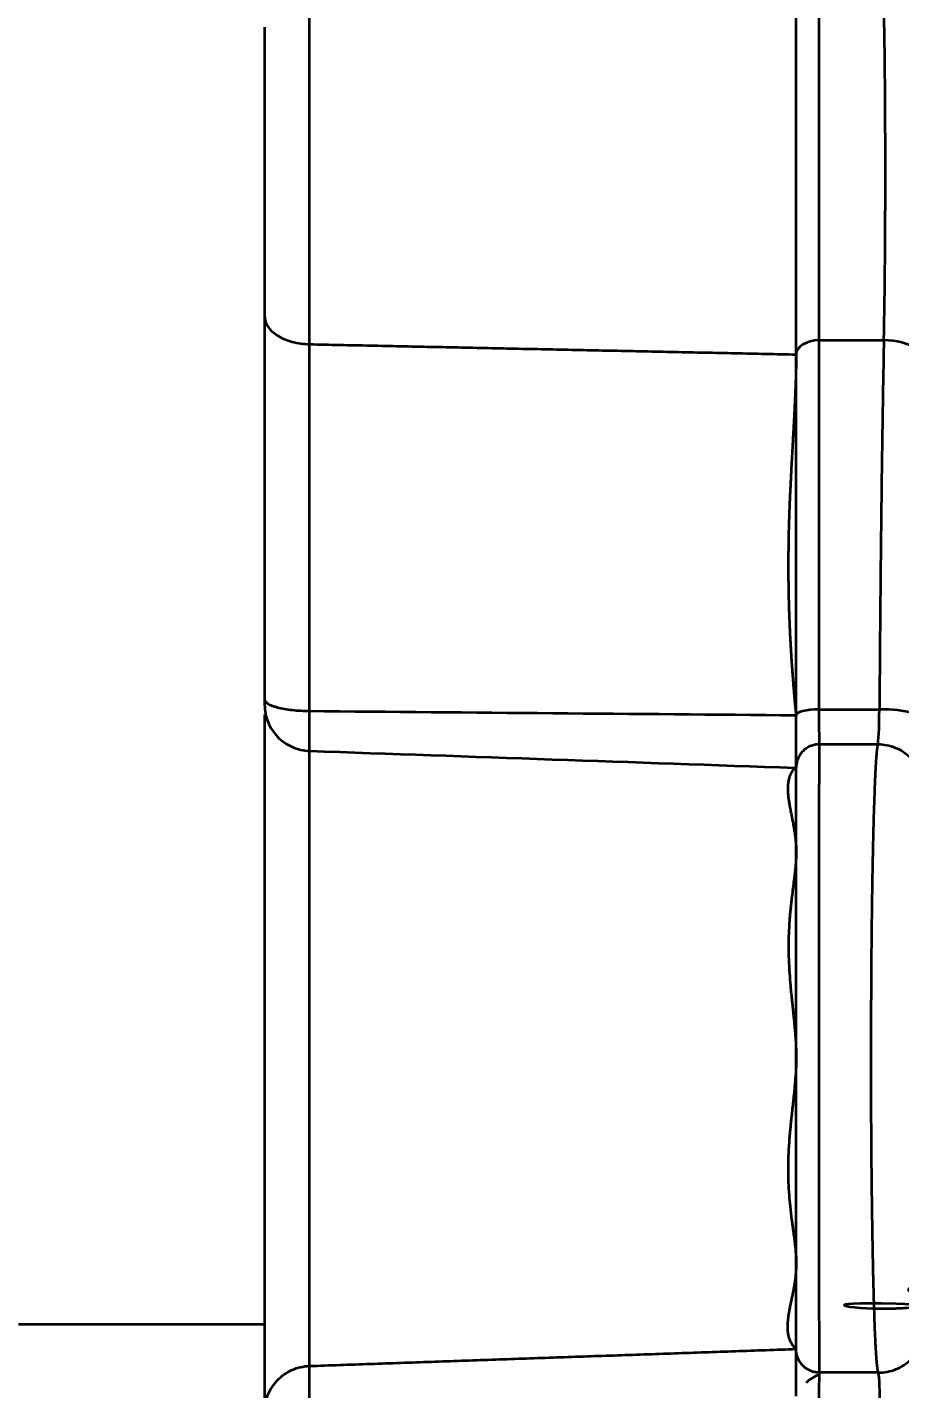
# Model space of a CAD drawing. Header units: millimetres. Extents: x 83 to 1196, y -164 to 735.
# Drawn here: x 161.87 to 180.67, y 34.81 to 64.16 of the extents above; entities that cross this region are included whole.
import ezdxf

# ---------------------------------------------------------------- set-up
doc = ezdxf.new("R2010")
doc.units = ezdxf.units.MM
doc.layers.add('1', color=7, linetype='Continuous', true_color=0xffffff)
doc.layers.add('dim', color=82, linetype='Continuous', lineweight=9)
doc.styles.get("Standard").update_dxf_attribs({"font": ''})
doc.styles.get('Standard').set_extended_font_data('Microsoft YaHei')
doc.dimstyles.get("Standard").update_dxf_attribs({"dimscale": 4, "dimtxt": 0.18, "dimasz": 0.18, "dimexe": 0.18, "dimexo": 0.0625, "dimgap": 0.09, "dimtad": 0, "dimzin": 0, "dimdsep": 46, "dimtxsty": 'Standard', "dimcen": 0.09, "dimadec": 0, "dimazin": 0, "dimtfac": 1, "dimtofl": 0, "dimtmove": 0, "dimatfit": 3, "dimfxl": 0, "dimtolj": 1, "dimtzin": 0, "dimarcsym": 0})

# ---------------------------------------------------------------- blocks, each defined once
blk = doc.blocks.new('*D5')
at = {"layer": 'Defpoints', "color": 0, "lineweight": 18, "transparency": 16777216}
for p in [(168.421, 176.041), (89.854, -63.959), (168.421, -63.959)]:
    blk.add_point(p, dxfattribs=at)
at = {"layer": 'dim', "color": 0, "lineweight": -2, "transparency": 16777216}
for p, q in [((166.422, 176.041), (87.855, 176.041)), ((89.854, 168.041), (89.854, 87.807)), ((89.854, -55.959), (89.854, 24.275)), ((166.422, -63.959), (87.855, -63.959))]:
    blk.add_line(p, q, dxfattribs=at)
at = {"layer": 'dim', "color": 0, "lineweight": 18, "transparency": 16777216}
for points in [[(88.521, 168.041), (91.188, 168.041), (89.854, 176.041)], [(88.521, -55.959), (91.188, -55.959), (89.854, -63.959)]]:
    blk.add_solid(points, dxfattribs=at)
at = {"layer": 'dim', "color": 0, "lineweight": 18, "transparency": 16777216, "insert": (89.854, 56.041), "char_height": 10, "attachment_point": 5, "rotation": 90}
blk.add_mtext('\\A1;240.00{\\H6;\\S-0.10^ -0.15;}', dxfattribs=at)

msp = doc.modelspace()

# ---------------------------------------------------------------- linework, layer by layer
at = {"layer": '1', "color": 7, "linetype": 'Continuous', "lineweight": 35}
for p, q in [((178.941, 48.705), (180.197, 48.705)), ((166.984, 36.202), (161.684, 36.202)), ((180.21, 35.162), (178.941, 35.162))]:
    msp.add_line(p, q, dxfattribs=at)
for centre, major_axis, ratio, start_param, end_param in [((180.19, 61.041), (0, 6.03), 0.028507, 4.066592, 5.358186), ((178.942, 57.109), (-0.503, 0), 0.601863, 4.722145, 6.283185), ((180.337, 56.807), (1.005, -0.02), 0.601665, 0.032778, 1.592424), ((178.942, 49.332), (-0.503, 0), 0.247698, 4.724225, 6.283185), ((180.193, 49.706), (0, 1.005), 0.040142, 3.227558, 4.462117), ((180.244, 49.208), (1.005, -0.007), 0.247619, 0.027022, 1.584291), ((180.209, 34.157), (0, 1.005), 0.040142, 5.045315, 6.275828)]:
    msp.add_ellipse(centre, major_axis=major_axis, ratio=ratio, start_param=start_param, end_param=end_param, dxfattribs=at)
for points, knots in [([(178.439, 57.106), (178.439, 58.232), (178.439, 59.63), (178.439, 62.451), (178.439, 63.85), (178.439, 64.976)], [0, 0, 0, 0, 0.500049, 0.500049, 1, 1, 1, 1]), ([(167.95, 57.326), (167.95, 57.461), (167.95, 57.598), (167.95, 57.879), (167.95, 58.166), (167.95, 58.466), (167.95, 58.695), (167.95, 58.773), (167.95, 58.929), (167.95, 59.008), (167.95, 59.245), (167.95, 59.564), (167.95, 60.049), (167.95, 60.377), (167.95, 60.625), (167.95, 60.75), (167.95, 60.875), (167.95, 60.958), (167.95, 61), (167.95, 61.209), (167.95, 61.376), (167.95, 61.706), (167.95, 62.034), (167.95, 62.519), (167.95, 62.838), (167.95, 63.036), (167.95, 63.076), (167.95, 63.155), (167.95, 63.272), (167.95, 63.388), (167.95, 63.617), (167.95, 63.916), (167.95, 64.204), (167.95, 64.484), (167.95, 64.622), (167.95, 64.756)], [0, 0, 0, 0, 0.0625, 0.0625, 0.125, 0.1875, 0.1875, 0.21875, 0.21875, 0.25, 0.25, 0.3125, 0.375, 0.4375, 0.4375, 0.46875, 0.484375, 0.484375, 0.5, 0.5, 0.5625, 0.5625, 0.625, 0.6875, 0.75, 0.75, 0.765625, 0.765625, 0.78125, 0.8125, 0.8125, 0.875, 0.9375, 0.9375, 1, 1, 1, 1]), ([(178.937, 57.412), (178.936, 57.588), (178.936, 57.965), (178.936, 58.596), (178.936, 59.306), (178.935, 60.085), (178.935, 60.897), (178.935, 61.707), (178.936, 62.482), (178.936, 63.224), (178.936, 63.961), (178.936, 64.433), (178.937, 64.67)], [0, 0, 0, 0, 0.084941, 0.174792, 0.27321, 0.376354, 0.481729, 0.586737, 0.687772, 0.784594, 0.885645, 1, 1, 1, 1]), ([(166.984, 64.157), (166.984, 64.045), (166.984, 63.929), (166.984, 63.694), (166.984, 63.453), (166.984, 63.202), (166.984, 63.01), (166.984, 62.913), (166.984, 62.815), (166.984, 62.749), (166.984, 62.715), (166.984, 62.549), (166.984, 62.282), (166.984, 61.875), (166.984, 61.6), (166.984, 61.323), (166.984, 61.184), (166.984, 61.008), (166.984, 60.973), (166.984, 60.903), (166.984, 60.798), (166.984, 60.694), (166.984, 60.486), (166.984, 60.211), (166.984, 59.804), (166.984, 59.537), (166.984, 59.338), (166.984, 59.272), (166.984, 59.141), (166.984, 59.076), (166.984, 58.884), (166.984, 58.632), (166.984, 58.391), (166.984, 58.156), (166.984, 58.04), (166.984, 57.928)], [0, 0, 0, 0, 0.0625, 0.0625, 0.125, 0.1875, 0.1875, 0.21875, 0.234375, 0.234375, 0.25, 0.25, 0.3125, 0.375, 0.4375, 0.4375, 0.5, 0.5, 0.515625, 0.515625, 0.53125, 0.5625, 0.5625, 0.625, 0.6875, 0.75, 0.75, 0.78125, 0.78125, 0.8125, 0.8125, 0.875, 0.9375, 0.9375, 1, 1, 1, 1]), ([(166.984, 57.927), (166.985, 57.888), (166.991, 57.85), (167.015, 57.775), (167.034, 57.738), (167.082, 57.667), (167.112, 57.632), (167.181, 57.568), (167.221, 57.538), (167.31, 57.483), (167.359, 57.457), (167.464, 57.413), (167.52, 57.394), (167.637, 57.363), (167.697, 57.351), (167.822, 57.333), (167.886, 57.328), (167.95, 57.326)], [0, 0, 0, 0, 0.125, 0.125, 0.25, 0.25, 0.375, 0.375, 0.5, 0.5, 0.625, 0.625, 0.75, 0.75, 0.875, 0.875, 1, 1, 1, 1]), ([(166.984, 57.927), (166.984, 57.621), (166.984, 57.309), (166.984, 56.833), (166.984, 56.672), (166.984, 56.349), (166.984, 56.185), (166.984, 55.362), (166.984, 54.685), (166.984, 53.642), (166.984, 53.291), (166.984, 52.584), (166.984, 51.869), (166.984, 51.143), (166.984, 50.594), (166.984, 50.41), (166.984, 50.042), (166.984, 49.857), (166.984, 49.672)], [0, 0, 0, 0, 0.125, 0.125, 0.1875, 0.1875, 0.25, 0.25, 0.5, 0.5, 0.625, 0.625, 0.75, 0.875, 0.875, 0.9375, 0.9375, 1, 1, 1, 1]), ([(167.95, 49.422), (167.95, 49.601), (167.95, 49.779), (167.95, 50.134), (167.95, 50.311), (167.95, 50.839), (167.95, 51.538), (167.95, 52.223), (167.95, 52.902), (167.95, 53.238), (167.95, 54.236), (167.95, 54.883), (167.95, 55.668), (167.95, 55.824), (167.95, 56.132), (167.95, 56.285), (167.95, 56.738), (167.95, 57.035), (167.95, 57.325)], [0, 0, 0, 0, 0.0625, 0.0625, 0.125, 0.125, 0.25, 0.375, 0.375, 0.5, 0.5, 0.75, 0.75, 0.8125, 0.8125, 0.875, 0.875, 1, 1, 1, 1]), ([(178.936, 49.457), (178.936, 50.17), (178.936, 50.874), (178.936, 51.915), (178.936, 52.259), (178.936, 52.942), (178.936, 53.28), (178.936, 54.283), (178.936, 54.937), (178.936, 55.889), (178.936, 56.202), (178.937, 56.815), (178.937, 57.117), (178.937, 57.412)], [0, 0, 0, 0, 0.25, 0.25, 0.375, 0.375, 0.5, 0.5, 0.75, 0.75, 0.875, 0.875, 1, 1, 1, 1]), ([(180.327, 57.412), (180.322, 57.112), (180.316, 56.808), (180.306, 56.19), (180.301, 55.877), (180.286, 54.926), (180.278, 54.275), (180.266, 53.277), (180.262, 52.941), (180.255, 52.261), (180.252, 51.918), (180.247, 51.397), (180.246, 51.223), (180.243, 50.96), (180.243, 50.872), (180.241, 50.696), (180.238, 50.255), (180.235, 49.812), (180.232, 49.457)], [0, 0, 0, 0, 0.125, 0.125, 0.25, 0.25, 0.5, 0.5, 0.625, 0.625, 0.75, 0.75, 0.8125, 0.8125, 0.84375, 0.84375, 0.875, 1, 1, 1, 1]), ([(178.439, 57.106), (178.439, 57.09), (178.439, 57.059), (178.439, 57.01), (178.438, 56.96), (178.437, 56.909), (178.436, 56.855), (178.435, 56.8), (178.434, 56.743), (178.432, 56.684), (178.431, 56.623), (178.429, 56.561), (178.426, 56.496), (178.424, 56.43), (178.421, 56.362), (178.419, 56.292), (178.416, 56.221), (178.412, 56.147), (178.409, 56.071), (178.405, 55.994), (178.401, 55.915), (178.397, 55.833), (178.393, 55.75), (178.389, 55.665), (178.384, 55.578), (178.379, 55.489), (178.374, 55.398), (178.367, 55.277), (178.359, 55.13), (178.349, 54.958), (178.34, 54.793), (178.332, 54.633), (178.324, 54.48), (178.317, 54.333), (178.31, 54.193), (178.304, 54.059), (178.298, 53.932), (178.293, 53.811), (178.289, 53.697), (178.285, 53.59), (178.282, 53.49), (178.278, 53.358), (178.274, 53.191), (178.271, 52.989), (178.269, 52.786), (178.268, 52.585), (178.268, 52.385), (178.27, 52.185), (178.273, 51.986), (178.277, 51.788), (178.283, 51.591), (178.289, 51.42), (178.295, 51.273), (178.3, 51.151), (178.306, 51.027), (178.313, 50.903), (178.32, 50.778), (178.328, 50.651), (178.336, 50.524), (178.345, 50.395), (178.354, 50.265), (178.364, 50.135), (178.374, 50.003), (178.385, 49.871), (178.397, 49.737), (178.409, 49.602), (178.422, 49.466), (178.43, 49.376), (178.435, 49.33)], [0, 0, 0, 0, 0.006686, 0.013606, 0.020761, 0.028152, 0.035777, 0.043636, 0.051731, 0.060061, 0.068627, 0.077427, 0.086462, 0.095733, 0.105239, 0.11498, 0.124956, 0.135168, 0.145615, 0.156298, 0.167215, 0.178369, 0.189757, 0.201381, 0.213241, 0.225336, 0.237667, 0.250233, 0.274064, 0.29698, 0.318979, 0.340062, 0.360229, 0.379479, 0.397814, 0.415232, 0.431734, 0.447321, 0.461991, 0.475746, 0.488585, 0.500508, 0.526425, 0.552132, 0.57763, 0.602919, 0.628001, 0.652876, 0.677545, 0.702009, 0.726269, 0.750327, 0.765189, 0.780149, 0.795208, 0.810365, 0.82562, 0.840975, 0.856428, 0.871981, 0.887633, 0.903385, 0.919236, 0.935188, 0.95124, 0.967393, 0.983646, 1, 1, 1, 1]), ([(178.439, 49.33), (178.439, 50.03), (178.439, 50.721), (178.439, 52.08), (178.439, 52.747), (178.439, 54.052), (178.439, 54.689), (178.439, 55.926), (178.439, 56.527), (178.439, 57.106)], [0, 0, 0, 0, 0.25, 0.25, 0.5, 0.5, 0.75, 0.75, 1, 1, 1, 1]), ([(166.984, 49.672), (166.984, 49.665), (166.984, 49.65), (166.984, 49.635), (166.984, 49.622), (166.984, 49.615), (166.984, 49.606), (166.984, 49.603), (166.984, 49.597), (166.984, 49.595), (166.984, 49.587), (166.984, 49.583), (166.984, 49.575), (166.984, 49.571), (166.984, 49.565), (166.984, 49.563), (166.984, 49.559), (166.984, 49.558), (166.984, 49.557)], [0, 0, 0, 0, 0.125, 0.25, 0.25, 0.375, 0.375, 0.4375, 0.4375, 0.5, 0.5, 0.625, 0.625, 0.75, 0.75, 0.875, 0.875, 1, 1, 1, 1]), ([(166.984, 49.672), (166.984, 49.656), (166.991, 49.64), (167.015, 49.609), (167.033, 49.593), (167.081, 49.564), (167.111, 49.549), (167.18, 49.523), (167.22, 49.51), (167.309, 49.487), (167.358, 49.476), (167.463, 49.458), (167.519, 49.45), (167.636, 49.437), (167.697, 49.432), (167.822, 49.425), (167.886, 49.423), (167.95, 49.422)], [0, 0, 0, 0, 0.125, 0.125, 0.25, 0.25, 0.375, 0.375, 0.5, 0.5, 0.625, 0.625, 0.75, 0.75, 0.875, 0.875, 1, 1, 1, 1]), ([(166.984, 49.556), (166.985, 49.492), (166.991, 49.428), (167.015, 49.303), (167.034, 49.242), (167.082, 49.124), (167.111, 49.067), (167.181, 48.96), (167.221, 48.91), (167.31, 48.819), (167.359, 48.777), (167.464, 48.704), (167.52, 48.673), (167.636, 48.621), (167.697, 48.601), (167.822, 48.572), (167.886, 48.564), (167.95, 48.562)], [0, 0, 0, 0, 0.125, 0.125, 0.25, 0.25, 0.375, 0.375, 0.5, 0.5, 0.625, 0.625, 0.75, 0.75, 0.875, 0.875, 1, 1, 1, 1]), ([(166.984, 49.347), (166.984, 49.343), (166.984, 49.339), (166.984, 49.32), (166.984, 49.303), (166.984, 49.219), (166.984, 49.141), (166.984, 48.964), (166.984, 48.866), (166.984, 48.649), (166.984, 48.53), (166.984, 48.368), (166.984, 48.335), (166.984, 48.268), (166.984, 48.234), (166.984, 48.129), (166.984, 48.057), (166.984, 47.836), (166.984, 47.679), (166.984, 47.35), (166.984, 47.177), (166.984, 46.905), (166.984, 46.812), (166.984, 46.669), (166.984, 46.621), (166.984, 46.524), (166.984, 46.475), (166.984, 46.227), (166.984, 46.023), (166.984, 45.605), (166.984, 45.178), (166.984, 44.73), (166.984, 44.444), (166.984, 44.387), (166.984, 44.271), (166.984, 44.213), (166.984, 44.037), (166.984, 43.92), (166.984, 43.567), (166.984, 43.094), (166.984, 42.615), (166.984, 42.133), (166.984, 41.89), (166.984, 41.585), (166.984, 41.524), (166.984, 41.402), (166.984, 41.22), (166.984, 41.04), (166.984, 40.68), (166.984, 40.206), (166.984, 39.741), (166.984, 39.396), (166.984, 39.282), (166.984, 39.112), (166.984, 39.055), (166.984, 38.942), (166.984, 38.886), (166.984, 38.609), (166.984, 38.176), (166.984, 37.767), (166.984, 37.37), (166.984, 37.178), (166.984, 36.945), (166.984, 36.899), (166.984, 36.808), (166.984, 36.673), (166.984, 36.543), (166.984, 36.291), (166.984, 36.132), (166.984, 35.832), (166.984, 35.692), (166.984, 35.494), (166.984, 35.43), (166.984, 35.338), (166.984, 35.307), (166.984, 35.248), (166.984, 35.219), (166.984, 35.078), (166.984, 34.976), (166.984, 34.792), (166.984, 34.711), (166.984, 34.584), (166.984, 34.534), (166.984, 34.491)], [0, 0, 0, 0, 0.002276, 0.002276, 0.011167, 0.011167, 0.046729, 0.046729, 0.082292, 0.082292, 0.117854, 0.117854, 0.126745, 0.126745, 0.135635, 0.135635, 0.153417, 0.153417, 0.188979, 0.188979, 0.224542, 0.224542, 0.242323, 0.242323, 0.251214, 0.251214, 0.260104, 0.260104, 0.295667, 0.295667, 0.331229, 0.366792, 0.366792, 0.375682, 0.375682, 0.384573, 0.384573, 0.402354, 0.402354, 0.437917, 0.473479, 0.473479, 0.509042, 0.509042, 0.517932, 0.517932, 0.526823, 0.544604, 0.544604, 0.580167, 0.615729, 0.615729, 0.633511, 0.633511, 0.642401, 0.642401, 0.651292, 0.651292, 0.686854, 0.722417, 0.722417, 0.757979, 0.757979, 0.76687, 0.76687, 0.775761, 0.793542, 0.793542, 0.829104, 0.829104, 0.864667, 0.864667, 0.882448, 0.882448, 0.891339, 0.891339, 0.900229, 0.900229, 0.935792, 0.935792, 0.971355, 0.971355, 1, 1, 1, 1]), ([(167.95, 48.562), (167.95, 48.563), (167.95, 48.565), (167.95, 48.569), (167.95, 48.572), (167.95, 48.58), (167.95, 48.586), (167.95, 48.6), (167.95, 48.607), (167.95, 48.624), (167.95, 48.633), (167.95, 48.653), (167.95, 48.663), (167.95, 48.686), (167.95, 48.698), (167.95, 48.725), (167.95, 48.74), (167.95, 48.773), (167.95, 48.792), (167.95, 48.825), (167.95, 48.836), (167.95, 48.862), (167.95, 48.877), (167.95, 48.895), (167.95, 48.897), (167.95, 48.901), (167.95, 48.907), (167.95, 48.92), (167.95, 48.931), (167.95, 48.952), (167.95, 48.966), (167.95, 49.006), (167.95, 49.031), (167.95, 49.069), (167.95, 49.081), (167.95, 49.105), (167.95, 49.117), (167.95, 49.153), (167.95, 49.177), (167.95, 49.224), (167.95, 49.248), (167.95, 49.296), (167.95, 49.32), (167.95, 49.37), (167.95, 49.396), (167.95, 49.423)], [0, 0, 0, 0, 0.03125, 0.03125, 0.0625, 0.0625, 0.125, 0.125, 0.1875, 0.1875, 0.25, 0.25, 0.3125, 0.3125, 0.375, 0.375, 0.4375, 0.4375, 0.5, 0.5, 0.53125, 0.53125, 0.5625, 0.5625, 0.566406, 0.566406, 0.570313, 0.578125, 0.59375, 0.59375, 0.625, 0.625, 0.6875, 0.6875, 0.71875, 0.71875, 0.75, 0.75, 0.8125, 0.8125, 0.875, 0.875, 0.9375, 0.9375, 1, 1, 1, 1]), ([(178.439, 48.196), (178.439, 48.203), (178.439, 48.215), (178.439, 48.253), (178.439, 48.277), (178.439, 48.337), (178.439, 48.372), (178.439, 48.454), (178.439, 48.5), (178.439, 48.6), (178.439, 48.655), (178.439, 48.773), (178.439, 48.836), (178.439, 48.968), (178.439, 49.038), (178.439, 49.181), (178.439, 49.255), (178.439, 49.331)], [0, 0, 0, 0, 0.125, 0.125, 0.25, 0.25, 0.375, 0.375, 0.5, 0.5, 0.625, 0.625, 0.75, 0.75, 0.875, 0.875, 1, 1, 1, 1]), ([(178.941, 48.705), (178.941, 48.71), (178.94, 48.73), (178.939, 48.787), (178.938, 48.858), (178.938, 48.938), (178.937, 49.023), (178.937, 49.115), (178.936, 49.215), (178.936, 49.329), (178.936, 49.413), (178.936, 49.457)], [0, 0, 0, 0, 0.147129, 0.279504, 0.397648, 0.50325, 0.600567, 0.694224, 0.788847, 0.889136, 1, 1, 1, 1]), ([(167.95, 35.306), (167.95, 35.308), (167.95, 35.32), (167.95, 35.354), (167.95, 35.368), (167.95, 35.392), (167.95, 35.401), (167.95, 35.42), (167.95, 35.43), (167.95, 35.483), (167.95, 35.536), (167.95, 35.659), (167.95, 35.729), (167.95, 35.888), (167.95, 35.977), (167.95, 36.1), (167.95, 36.125), (167.95, 36.176), (167.95, 36.203), (167.95, 36.283), (167.95, 36.338), (167.95, 36.51), (167.95, 36.633), (167.95, 36.893), (167.95, 37.031), (167.95, 37.25), (167.95, 37.325), (167.95, 37.441), (167.95, 37.48), (167.95, 37.56), (167.95, 37.6), (167.95, 37.802), (167.95, 37.97), (167.95, 38.315), (167.95, 38.67), (167.95, 39.046), (167.95, 39.288), (167.95, 39.336), (167.95, 39.434), (167.95, 39.484), (167.95, 39.632), (167.95, 39.731), (167.95, 40.031), (167.95, 40.435), (167.95, 40.847), (167.95, 41.159), (167.95, 41.264), (167.95, 41.422), (167.95, 41.475), (167.95, 41.581), (167.95, 41.634), (167.95, 41.899), (167.95, 42.11), (167.95, 42.529), (167.95, 42.945), (167.95, 43.357), (167.95, 43.663), (167.95, 43.765), (167.95, 43.918), (167.95, 43.968), (167.95, 44.069), (167.95, 44.119), (167.95, 44.367), (167.95, 44.756), (167.95, 45.128), (167.95, 45.491), (167.95, 45.668), (167.95, 45.884), (167.95, 45.926), (167.95, 46.011), (167.95, 46.136), (167.95, 46.257), (167.95, 46.494), (167.95, 46.645), (167.95, 46.931), (167.95, 47.066), (167.95, 47.259), (167.95, 47.321), (167.95, 47.412), (167.95, 47.442), (167.95, 47.5), (167.95, 47.529), (167.95, 47.669), (167.95, 47.772), (167.95, 47.961), (167.95, 48.046), (167.95, 48.2), (167.95, 48.267), (167.95, 48.341), (167.95, 48.355), (167.95, 48.382), (167.95, 48.421), (167.95, 48.454), (167.95, 48.512), (167.95, 48.541), (167.95, 48.56)], [0, 0, 0, 0, 0.03125, 0.03125, 0.046875, 0.046875, 0.054687, 0.054687, 0.0625, 0.0625, 0.09375, 0.09375, 0.125, 0.125, 0.15625, 0.15625, 0.164062, 0.164062, 0.171875, 0.171875, 0.1875, 0.1875, 0.21875, 0.21875, 0.25, 0.25, 0.265625, 0.265625, 0.273437, 0.273437, 0.28125, 0.28125, 0.3125, 0.3125, 0.34375, 0.375, 0.375, 0.382812, 0.382812, 0.390625, 0.390625, 0.40625, 0.40625, 0.4375, 0.46875, 0.46875, 0.484375, 0.484375, 0.492187, 0.492187, 0.5, 0.5, 0.53125, 0.53125, 0.5625, 0.59375, 0.59375, 0.609375, 0.609375, 0.617188, 0.617188, 0.625, 0.625, 0.65625, 0.6875, 0.6875, 0.71875, 0.71875, 0.726563, 0.726563, 0.734375, 0.75, 0.75, 0.78125, 0.78125, 0.8125, 0.8125, 0.828125, 0.828125, 0.835938, 0.835938, 0.84375, 0.84375, 0.875, 0.875, 0.90625, 0.90625, 0.9375, 0.9375, 0.945312, 0.945312, 0.953125, 0.96875, 0.96875, 1, 1, 1, 1]), ([(178.941, 48.705), (178.906, 48.705), (178.871, 48.701), (178.804, 48.687), (178.772, 48.676), (178.711, 48.65), (178.682, 48.634), (178.63, 48.598), (178.607, 48.579), (178.565, 48.537), (178.545, 48.514), (178.51, 48.462), (178.494, 48.434), (178.467, 48.373), (178.457, 48.34), (178.443, 48.273), (178.439, 48.239), (178.439, 48.204)], [0, 0, 0, 0, 0.125, 0.125, 0.25, 0.25, 0.375, 0.375, 0.5, 0.5, 0.625, 0.625, 0.75, 0.75, 0.875, 0.875, 1, 1, 1, 1]), ([(178.941, 35.162), (178.941, 35.162), (178.941, 35.163), (178.941, 35.163), (178.941, 35.164), (178.941, 35.166), (178.941, 35.167), (178.941, 35.169), (178.941, 35.171), (178.941, 35.173), (178.941, 35.176), (178.941, 35.178), (178.941, 35.181), (178.941, 35.185), (178.941, 35.188), (178.941, 35.192), (178.941, 35.196), (178.941, 35.2), (178.941, 35.205), (178.941, 35.21), (178.941, 35.215), (178.941, 35.22), (178.941, 35.226), (178.941, 35.232), (178.941, 35.238), (178.941, 35.244), (178.94, 35.251), (178.94, 35.258), (178.94, 35.265), (178.94, 35.272), (178.94, 35.28), (178.94, 35.288), (178.94, 35.296), (178.94, 35.305), (178.94, 35.313), (178.94, 35.322), (178.94, 35.331), (178.94, 35.341), (178.94, 35.351), (178.94, 35.36), (178.94, 35.371), (178.94, 35.381), (178.94, 35.392), (178.94, 35.403), (178.94, 35.414), (178.94, 35.425), (178.94, 35.437), (178.94, 35.449), (178.94, 35.461), (178.94, 35.474), (178.94, 35.487), (178.939, 35.499), (178.939, 35.513), (178.939, 35.526), (178.939, 35.54), (178.939, 35.554), (178.939, 35.568), (178.939, 35.582), (178.939, 35.597), (178.939, 35.612), (178.939, 35.627), (178.939, 35.642), (178.939, 35.658), (178.939, 35.674), (178.939, 35.69), (178.939, 35.706), (178.939, 35.723), (178.939, 35.74), (178.939, 35.757), (178.939, 35.774), (178.939, 35.792), (178.939, 35.81), (178.939, 35.828), (178.939, 35.846), (178.938, 35.864), (178.938, 35.883), (178.938, 35.902), (178.938, 35.921), (178.938, 35.941), (178.938, 35.96), (178.938, 35.98), (178.938, 36), (178.938, 36.021), (178.938, 36.041), (178.938, 36.062), (178.938, 36.083), (178.938, 36.185), (178.937, 36.382), (178.937, 36.698), (178.937, 37.045), (178.937, 37.421), (178.937, 37.791), (178.937, 38.144), (178.936, 38.475), (178.936, 38.818), (178.936, 39.203), (178.936, 39.801), (178.935, 40.467), (178.935, 41.158), (178.935, 41.639), (178.935, 42.101), (178.935, 42.56), (178.935, 43.079), (178.936, 43.74), (178.936, 44.507), (178.936, 45.333), (178.936, 46.097), (178.936, 46.639), (178.936, 47.034), (178.937, 47.343), (178.937, 47.706), (178.938, 47.994), (178.939, 48.197), (178.939, 48.318), (178.939, 48.416), (178.94, 48.494), (178.94, 48.555), (178.94, 48.601), (178.94, 48.636), (178.941, 48.661), (178.941, 48.679), (178.941, 48.691), (178.941, 48.699), (178.941, 48.703), (178.941, 48.705)], [0, 0, 0, 0, 0.002031, 0.004061, 0.006092, 0.008123, 0.010153, 0.012184, 0.014215, 0.016246, 0.018276, 0.020307, 0.022338, 0.024368, 0.026399, 0.02843, 0.03046, 0.032491, 0.034522, 0.036553, 0.038583, 0.040614, 0.042645, 0.044675, 0.046706, 0.048737, 0.050767, 0.052798, 0.054829, 0.05686, 0.05889, 0.060921, 0.062952, 0.064982, 0.067013, 0.069044, 0.071074, 0.073105, 0.075136, 0.077166, 0.079197, 0.081228, 0.083259, 0.085289, 0.08732, 0.089351, 0.091381, 0.093412, 0.095443, 0.097473, 0.099504, 0.101535, 0.103565, 0.105596, 0.107627, 0.109658, 0.111688, 0.113719, 0.11575, 0.11778, 0.119811, 0.121842, 0.123872, 0.125903, 0.127934, 0.129964, 0.131995, 0.134026, 0.136057, 0.138087, 0.140118, 0.142149, 0.144179, 0.14621, 0.148241, 0.150271, 0.152302, 0.154333, 0.156363, 0.158394, 0.160425, 0.162456, 0.164486, 0.166517, 0.168548, 0.170578, 0.172609, 0.197887, 0.223165, 0.248443, 0.273721, 0.298999, 0.317951, 0.336903, 0.355854, 0.374806, 0.398966, 0.449415, 0.474629, 0.500296, 0.519441, 0.54165, 0.566921, 0.595254, 0.639539, 0.683823, 0.728108, 0.772393, 0.788498, 0.811784, 0.842247, 0.879884, 0.897356, 0.913472, 0.928231, 0.941634, 0.953679, 0.964367, 0.973699, 0.981673, 0.988291, 0.993551, 0.997454, 1, 1, 1, 1]), ([(180.197, 48.704), (180.196, 48.703), (180.196, 48.701), (180.195, 48.697), (180.194, 48.693), (180.193, 48.688), (180.192, 48.684), (180.191, 48.679), (180.19, 48.674), (180.189, 48.668), (180.188, 48.663), (180.187, 48.657), (180.186, 48.651), (180.185, 48.644), (180.184, 48.638), (180.183, 48.631), (180.182, 48.624), (180.181, 48.616), (180.18, 48.609), (180.179, 48.601), (180.178, 48.593), (180.177, 48.584), (180.176, 48.576), (180.175, 48.567), (180.174, 48.558), (180.173, 48.548), (180.172, 48.539), (180.171, 48.529), (180.17, 48.519), (180.169, 48.509), (180.169, 48.498), (180.168, 48.487), (180.167, 48.476), (180.166, 48.465), (180.165, 48.454), (180.164, 48.442), (180.163, 48.43), (180.162, 48.418), (180.161, 48.405), (180.16, 48.392), (180.159, 48.38), (180.158, 48.366), (180.157, 48.353), (180.156, 48.339), (180.155, 48.325), (180.155, 48.311), (180.154, 48.297), (180.153, 48.282), (180.152, 48.268), (180.151, 48.253), (180.15, 48.237), (180.149, 48.222), (180.148, 48.206), (180.147, 48.19), (180.146, 48.174), (180.146, 48.157), (180.145, 48.141), (180.144, 48.124), (180.143, 48.107), (180.142, 48.089), (180.141, 48.072), (180.14, 48.054), (180.139, 48.036), (180.139, 48.018), (180.138, 47.999), (180.137, 47.98), (180.136, 47.962), (180.135, 47.942), (180.134, 47.923), (180.133, 47.903), (180.133, 47.884), (180.132, 47.864), (180.131, 47.843), (180.13, 47.823), (180.129, 47.802), (180.129, 47.781), (180.125, 47.683), (180.118, 47.489), (180.108, 47.169), (180.098, 46.796), (180.088, 46.368), (180.079, 45.894), (180.071, 45.351), (180.062, 44.711), (180.055, 43.924), (180.049, 42.987), (180.047, 42.226), (180.047, 41.715), (180.048, 41.341), (180.049, 40.826), (180.053, 40.169), (180.058, 39.577), (180.064, 39.037), (180.071, 38.534), (180.079, 38.016), (180.088, 37.52), (180.099, 37.052), (180.111, 36.618), (180.124, 36.211), (180.135, 35.961), (180.141, 35.83), (180.143, 35.797), (180.144, 35.765), (180.146, 35.734), (180.148, 35.704), (180.149, 35.674), (180.151, 35.646), (180.153, 35.618), (180.154, 35.59), (180.156, 35.564), (180.158, 35.538), (180.16, 35.514), (180.161, 35.49), (180.163, 35.467), (180.165, 35.444), (180.166, 35.423), (180.168, 35.402), (180.17, 35.383), (180.172, 35.364), (180.173, 35.346), (180.175, 35.328), (180.177, 35.312), (180.179, 35.296), (180.181, 35.282), (180.182, 35.268), (180.184, 35.255), (180.186, 35.242), (180.188, 35.231), (180.19, 35.221), (180.191, 35.211), (180.193, 35.202), (180.195, 35.194), (180.197, 35.187), (180.199, 35.181), (180.2, 35.176), (180.202, 35.171), (180.204, 35.168), (180.206, 35.165), (180.208, 35.163), (180.209, 35.163), (180.21, 35.162)], [0, 0, 0, 0, 0.001992, 0.003984, 0.005976, 0.007967, 0.009959, 0.011951, 0.013943, 0.015935, 0.017927, 0.019919, 0.021911, 0.023902, 0.025894, 0.027886, 0.029878, 0.03187, 0.033862, 0.035853, 0.037845, 0.039837, 0.041829, 0.043821, 0.045813, 0.047805, 0.049796, 0.051788, 0.05378, 0.055772, 0.057764, 0.059756, 0.061747, 0.063739, 0.065731, 0.067723, 0.069715, 0.071706, 0.073698, 0.07569, 0.077682, 0.079674, 0.081665, 0.083657, 0.085649, 0.087641, 0.089633, 0.091624, 0.093616, 0.095608, 0.0976, 0.099592, 0.101583, 0.103575, 0.105567, 0.107559, 0.109551, 0.111542, 0.113534, 0.115526, 0.117518, 0.119509, 0.121501, 0.123493, 0.125485, 0.127477, 0.129468, 0.13146, 0.133452, 0.135444, 0.137435, 0.139427, 0.141419, 0.143411, 0.145402, 0.147394, 0.149386, 0.173368, 0.198821, 0.225744, 0.254136, 0.283999, 0.31301, 0.347826, 0.388444, 0.434862, 0.487076, 0.498676, 0.508953, 0.541412, 0.573872, 0.606331, 0.631512, 0.658956, 0.688662, 0.720629, 0.750245, 0.781984, 0.815845, 0.851828, 0.855532, 0.859237, 0.862941, 0.866645, 0.87035, 0.874054, 0.877758, 0.881463, 0.885167, 0.888871, 0.892575, 0.89628, 0.899984, 0.903688, 0.907393, 0.911097, 0.914801, 0.918505, 0.92221, 0.925914, 0.929618, 0.933323, 0.937027, 0.940731, 0.944436, 0.94814, 0.951844, 0.955548, 0.959253, 0.962957, 0.966661, 0.970366, 0.97407, 0.977774, 0.981479, 0.985183, 0.988887, 0.992591, 0.996296, 1, 1, 1, 1]), ([(180.197, 48.705), (180.261, 48.705), (180.326, 48.698), (180.453, 48.673), (180.515, 48.655), (180.635, 48.606), (180.692, 48.576), (180.8, 48.506), (180.851, 48.465), (180.944, 48.375), (180.986, 48.326), (181.06, 48.22), (181.091, 48.164), (181.143, 48.046), (181.164, 47.984), (181.192, 47.858), (181.2, 47.794), (181.202, 47.73)], [0, 0, 0, 0, 0.125, 0.125, 0.25, 0.25, 0.375, 0.375, 0.5, 0.5, 0.625, 0.625, 0.75, 0.75, 0.875, 0.875, 1, 1, 1, 1]), ([(178.412, 48.197), (178.411, 48.196), (178.409, 48.194), (178.406, 48.19), (178.402, 48.186), (178.397, 48.182), (178.392, 48.177), (178.387, 48.171), (178.381, 48.164), (178.375, 48.156), (178.369, 48.147), (178.361, 48.137), (178.352, 48.124), (178.342, 48.107), (178.33, 48.086), (178.32, 48.066), (178.311, 48.046), (178.303, 48.027), (178.29, 47.991), (178.274, 47.932), (178.261, 47.842), (178.256, 47.743), (178.26, 47.648), (178.269, 47.558), (178.28, 47.473), (178.297, 47.374), (178.322, 47.246), (178.346, 47.126), (178.365, 47.026), (178.376, 46.97), (178.385, 46.918), (178.393, 46.87), (178.401, 46.826), (178.407, 46.788), (178.412, 46.749), (178.417, 46.709), (178.422, 46.666), (178.427, 46.623), (178.431, 46.581), (178.434, 46.54), (178.436, 46.499), (178.438, 46.46), (178.439, 46.421), (178.439, 46.395), (178.439, 46.383)], [0, 0, 0, 0, 0.007415, 0.015619, 0.024613, 0.034395, 0.044968, 0.05633, 0.068481, 0.081422, 0.095153, 0.109674, 0.124984, 0.150549, 0.174174, 0.195857, 0.2156, 0.233403, 0.249266, 0.314664, 0.378108, 0.439655, 0.499364, 0.539419, 0.58129, 0.624993, 0.67904, 0.750698, 0.774394, 0.796133, 0.815915, 0.833742, 0.849611, 0.863525, 0.875483, 0.890954, 0.906013, 0.920661, 0.9349, 0.948731, 0.962155, 0.975173, 0.987788, 1, 1, 1, 1]), ([(178.439, 46.383), (178.439, 46.641), (178.439, 46.877), (178.439, 47.296), (178.439, 47.48), (178.439, 47.788), (178.439, 47.913), (178.439, 48.102), (178.439, 48.165), (178.439, 48.197)], [0, 0, 0, 0, 0.25, 0.25, 0.5, 0.5, 0.75, 0.75, 1, 1, 1, 1]), ([(178.439, 46.383), (178.439, 46.375), (178.439, 46.361), (178.439, 46.338), (178.438, 46.315), (178.437, 46.291), (178.436, 46.267), (178.435, 46.242), (178.434, 46.217), (178.432, 46.191), (178.43, 46.164), (178.428, 46.137), (178.426, 46.109), (178.424, 46.08), (178.421, 46.051), (178.418, 46.021), (178.415, 45.99), (178.412, 45.959), (178.405, 45.898), (178.393, 45.796), (178.378, 45.679), (178.365, 45.578), (178.356, 45.506), (178.346, 45.426), (178.335, 45.34), (178.325, 45.247), (178.315, 45.157), (178.307, 45.07), (178.3, 44.987), (178.288, 44.84), (178.276, 44.628), (178.271, 44.347), (178.277, 44.06), (178.292, 43.776), (178.316, 43.477), (178.339, 43.25), (178.356, 43.087), (178.364, 43.007), (178.374, 42.909), (178.386, 42.798), (178.398, 42.677), (178.407, 42.576), (178.414, 42.493), (178.419, 42.425), (178.424, 42.359), (178.428, 42.295), (178.431, 42.232), (178.434, 42.172), (178.436, 42.113), (178.438, 42.056), (178.439, 42.001), (178.439, 41.965), (178.439, 41.947)], [0, 0, 0, 0, 0.006268, 0.012668, 0.0192, 0.025864, 0.03266, 0.039588, 0.046649, 0.053843, 0.06117, 0.068631, 0.076224, 0.083952, 0.091813, 0.099808, 0.107937, 0.1162, 0.124598, 0.156321, 0.196178, 0.21407, 0.231963, 0.249856, 0.272996, 0.295233, 0.316567, 0.337, 0.356532, 0.375164, 0.438955, 0.500458, 0.56186, 0.625636, 0.682351, 0.750651, 0.767241, 0.783832, 0.800425, 0.827584, 0.852456, 0.87504, 0.889274, 0.90312, 0.916578, 0.92965, 0.942335, 0.954634, 0.96655, 0.978082, 0.989231, 1, 1, 1, 1]), ([(178.439, 41.947), (178.439, 42.358), (178.439, 42.768), (178.439, 43.574), (178.439, 43.968), (178.439, 44.727), (178.439, 45.091), (178.439, 45.773), (178.439, 46.092), (178.439, 46.383)], [0, 0, 0, 0, 0.25, 0.25, 0.5, 0.5, 0.75, 0.75, 1, 1, 1, 1]), ([(178.439, 41.947), (178.439, 41.947), (178.439, 41.885), (178.436, 41.754), (178.425, 41.548), (178.409, 41.359), (178.392, 41.183), (178.378, 41.048), (178.364, 40.926), (178.353, 40.826), (178.342, 40.728), (178.331, 40.633), (178.322, 40.542), (178.313, 40.454), (178.305, 40.369), (178.298, 40.287), (178.291, 40.208), (178.279, 40.055), (178.267, 39.834), (178.261, 39.547), (178.267, 39.265), (178.282, 38.997), (178.308, 38.726), (178.333, 38.523), (178.352, 38.374), (178.364, 38.29), (178.374, 38.213), (178.384, 38.144), (178.392, 38.083), (178.399, 38.023), (178.406, 37.966), (178.413, 37.911), (178.418, 37.859), (178.423, 37.81), (178.427, 37.762), (178.431, 37.716), (178.434, 37.671), (178.436, 37.629), (178.438, 37.588), (178.439, 37.549), (178.439, 37.523), (178.439, 37.511)], [0, 0, 0, 0, 0.000258, 0.03764, 0.079313, 0.125314, 0.15353, 0.187459, 0.208166, 0.228874, 0.249583, 0.269127, 0.288093, 0.306483, 0.324298, 0.341537, 0.358202, 0.374293, 0.438194, 0.499704, 0.56127, 0.625129, 0.682113, 0.750495, 0.771421, 0.792349, 0.81328, 0.829197, 0.844926, 0.860468, 0.875823, 0.889982, 0.903751, 0.917132, 0.930125, 0.942732, 0.954953, 0.966789, 0.978241, 0.989311, 1, 1, 1, 1]), ([(178.439, 37.511), (178.439, 37.801), (178.439, 38.12), (178.439, 38.803), (178.439, 39.167), (178.439, 39.926), (178.439, 40.32), (178.439, 41.126), (178.439, 41.537), (178.439, 41.947)], [0, 0, 0, 0, 0.25, 0.25, 0.5, 0.5, 0.75, 0.75, 1, 1, 1, 1]), ([(178.439, 37.511), (178.439, 37.504), (178.439, 37.49), (178.439, 37.469), (178.438, 37.448), (178.437, 37.427), (178.436, 37.406), (178.435, 37.384), (178.434, 37.362), (178.432, 37.339), (178.43, 37.317), (178.428, 37.294), (178.426, 37.271), (178.424, 37.247), (178.421, 37.224), (178.418, 37.2), (178.415, 37.176), (178.412, 37.152), (178.408, 37.127), (178.401, 37.078), (178.387, 36.997), (178.371, 36.909), (178.356, 36.838), (178.346, 36.788), (178.335, 36.734), (178.323, 36.678), (178.311, 36.62), (178.3, 36.566), (178.291, 36.516), (178.282, 36.469), (178.269, 36.39), (178.255, 36.283), (178.248, 36.159), (178.253, 36.047), (178.269, 35.952), (178.295, 35.868), (178.321, 35.814), (178.342, 35.78), (178.354, 35.762), (178.365, 35.747), (178.375, 35.734), (178.384, 35.724), (178.392, 35.715), (178.4, 35.706), (178.407, 35.699), (178.413, 35.693), (178.418, 35.688), (178.423, 35.684), (178.428, 35.68), (178.431, 35.678), (178.434, 35.675), (178.436, 35.674), (178.438, 35.673), (178.439, 35.672), (178.439, 35.672)], [0, 0, 0, 0, 0.005898, 0.011912, 0.018042, 0.024288, 0.030651, 0.037131, 0.043728, 0.050442, 0.057274, 0.064224, 0.071292, 0.078477, 0.085781, 0.093204, 0.100745, 0.108405, 0.116184, 0.124082, 0.155932, 0.195667, 0.213502, 0.231339, 0.249176, 0.272238, 0.294373, 0.315583, 0.335866, 0.355226, 0.373663, 0.437451, 0.498739, 0.560391, 0.624123, 0.681689, 0.749634, 0.770478, 0.791326, 0.812179, 0.828124, 0.84385, 0.859355, 0.874642, 0.889039, 0.90302, 0.916587, 0.929738, 0.942476, 0.954802, 0.966716, 0.978219, 0.989313, 1, 1, 1, 1]), ([(178.439, 35.672), (178.439, 35.675), (178.439, 35.718), (178.439, 35.881), (178.439, 36.001), (178.439, 36.316), (178.439, 36.51), (178.439, 36.963), (178.439, 37.223), (178.439, 37.511)], [0, 0, 0, 0, 0.25, 0.25, 0.5, 0.5, 0.75, 0.75, 1, 1, 1, 1]), ([(181.402, 36.614), (178.897, 36.726), (179.262, 36.568), (180.214, 36.543), (180.334, 36.542), (180.56, 36.546), (180.667, 36.551), (180.85, 36.563), (180.926, 36.571), (181.116, 36.596), (181.19, 36.615), (181.274, 36.655), (181.285, 36.675), (181.262, 36.735), (181.174, 36.774), (181.034, 36.833), (180.986, 36.853), (180.908, 36.892), (180.878, 36.912), (180.856, 36.952), (180.863, 36.971), (180.904, 37.01), (180.936, 37.03), (181.039, 37.088), (181.114, 37.127), (181.135, 37.184), (181.13, 37.201), (181.108, 37.218)], [0, 0, 0, 0, 0.235047, 0.235047, 0.265992, 0.265992, 0.296937, 0.296937, 0.327882, 0.327882, 0.389773, 0.389773, 0.451664, 0.451664, 0.575445, 0.575445, 0.637335, 0.637335, 0.699226, 0.699226, 0.761116, 0.761116, 0.823007, 0.823007, 0.946788, 0.946788, 1, 1, 1, 1]), ([(180.21, 35.162), (180.274, 35.162), (180.338, 35.169), (180.464, 35.193), (180.526, 35.211), (180.645, 35.259), (180.702, 35.289), (180.81, 35.359), (180.86, 35.399), (180.953, 35.488), (180.995, 35.537), (181.069, 35.642), (181.1, 35.699), (181.153, 35.816), (181.173, 35.877), (181.203, 36.002), (181.211, 36.066), (181.214, 36.13)], [0, 0, 0, 0, 0.125, 0.125, 0.25, 0.25, 0.375, 0.375, 0.5, 0.5, 0.625, 0.625, 0.75, 0.75, 0.875, 0.875, 1, 1, 1, 1]), ([(178.439, 34.653), (178.439, 34.726), (178.439, 34.798), (178.439, 34.935), (178.439, 35.001), (178.439, 35.126), (178.439, 35.184), (178.439, 35.293), (178.439, 35.343), (178.439, 35.434), (178.439, 35.474), (178.439, 35.545), (178.439, 35.574), (178.439, 35.622), (178.439, 35.641), (178.439, 35.666), (178.439, 35.672), (178.439, 35.673)], [0, 0, 0, 0, 0.125, 0.125, 0.25, 0.25, 0.375, 0.375, 0.5, 0.5, 0.625, 0.625, 0.75, 0.75, 0.875, 0.875, 1, 1, 1, 1]), ([(166.984, 34.307), (166.984, 34.371), (166.991, 34.435), (167.015, 34.56), (167.033, 34.622), (167.081, 34.741), (167.111, 34.798), (167.181, 34.905), (167.221, 34.955), (167.31, 35.047), (167.358, 35.089), (167.463, 35.162), (167.519, 35.194), (167.636, 35.246), (167.697, 35.267), (167.822, 35.295), (167.886, 35.304), (167.95, 35.306)], [0, 0, 0, 0, 0.125, 0.125, 0.25, 0.25, 0.375, 0.375, 0.5, 0.5, 0.625, 0.625, 0.75, 0.75, 0.875, 0.875, 1, 1, 1, 1]), ([(167.95, 34.532), (167.95, 34.557), (167.95, 34.581), (167.95, 34.629), (167.95, 34.652), (167.95, 34.699), (167.95, 34.722), (167.95, 34.77), (167.95, 34.793), (167.95, 34.842), (167.95, 34.867), (167.95, 34.906), (167.95, 34.919), (167.95, 34.94), (167.95, 34.947), (167.95, 34.957), (167.95, 34.962), (167.95, 34.966), (167.95, 34.968), (167.95, 34.969), (167.95, 34.972), (167.95, 34.989), (167.95, 35.003), (167.95, 35.028), (167.95, 35.039), (167.95, 35.06), (167.95, 35.069), (167.95, 35.088), (167.95, 35.097), (167.95, 35.121), (167.95, 35.136), (167.95, 35.163), (167.95, 35.175), (167.95, 35.209), (167.95, 35.228), (167.95, 35.253), (167.95, 35.26), (167.95, 35.274), (167.95, 35.281), (167.95, 35.291), (167.95, 35.296), (167.95, 35.301), (167.95, 35.303), (167.95, 35.305), (167.95, 35.306), (167.95, 35.306)], [0, 0, 0, 0, 0.0625, 0.0625, 0.125, 0.125, 0.1875, 0.1875, 0.25, 0.25, 0.3125, 0.3125, 0.34375, 0.34375, 0.359375, 0.359375, 0.367188, 0.369141, 0.369141, 0.371094, 0.371094, 0.375, 0.40625, 0.40625, 0.4375, 0.4375, 0.46875, 0.46875, 0.5, 0.5, 0.5625, 0.5625, 0.625, 0.625, 0.75, 0.75, 0.8125, 0.8125, 0.875, 0.875, 0.9375, 0.9375, 0.96875, 0.96875, 1, 1, 1, 1]), ([(178.94, 35.115), (178.823, 35.081), (178.727, 35.023), (178.652, 34.942), (178.652, 34.942)], [0, 0, 0, 0, 0.998963, 1, 1, 1, 1]), ([(178.936, 34.486), (178.936, 34.542), (178.936, 34.646), (178.937, 34.781), (178.937, 34.888), (178.938, 34.971), (178.939, 35.037), (178.939, 35.082), (178.939, 35.105), (178.94, 35.113)], [0, 0, 0, 0, 0.193713, 0.367526, 0.522318, 0.661437, 0.790858, 0.916641, 1, 1, 1, 1]), ([(178.94, 35.113), (178.94, 35.117), (178.94, 35.133), (178.941, 35.155), (178.941, 35.162), (178.941, 35.162)], [0, 0, 0, 0, 0.134364, 0.54433, 1, 1, 1, 1])]:
    msp.add_open_spline(points, degree=3, knots=knots, dxfattribs=at)
for points, degree in [([(167.95, 57.326), (178.439, 57.106)], 1), ([(178.937, 57.412), (179.4, 57.412), (179.864, 57.412), (180.327, 57.412)], 3), ([(167.95, 49.422), (171.445, 49.392), (174.941, 49.361), (178.437, 49.331)], 3), ([(178.936, 49.456), (179.368, 49.456), (179.8, 49.456), (180.232, 49.456)], 3), ([(167.95, 48.561), (171.437, 48.44), (174.925, 48.318), (178.412, 48.197)], 3), ([(178.412, 48.197), (178.439, 48.196)], 1), ([(167.95, 35.306), (178.439, 35.672)], 1)]:
    msp.add_open_spline(points, degree=degree, dxfattribs=at)
msp.add_rational_spline([(178.941, 35.162), (178.802, 35.162), (178.679, 35.217), (178.586, 35.31), (178.494, 35.402), (178.439, 35.526), (178.439, 35.665)], [1.00015366845, 1.0035947904, 1.06482910268, 1.18385660531, 1.06482907359, 1.00359476046, 1.00015366593], degree=3, knots=[0, 0, 0, 0, 0.5, 0.5, 0.5, 1, 1, 1, 1], dxfattribs=at)

# ---------------------------------------------------------------- dimensions: what is measured, and where the dimension line sits
at = {"layer": 'dim', "lineweight": 18}
dim = msp.add_linear_dim(base=(89.854, -63.959), p1=(168.421, 176.041), p2=(168.421, -63.959), angle=90, dimstyle='Standard', override={"dimtxt": 2.5, "dimasz": 2, "dimexe": 0.49975, "dimexo": 0.49975, "dimgap": 0.49975, "dimtol": 1, "dimlim": 0, "dimtp": -0.1, "dimtm": 0.15, "dimtfac": 0.6, "dimtdec": 2, "dimtolj": 1}, dxfattribs=at)
dim.commit()
dim.dimension.update_dxf_attribs({"geometry": '*D5', "text_midpoint": (89.854, 56.041), "dimtype": 160})

doc.saveas('drawing.dxf')
